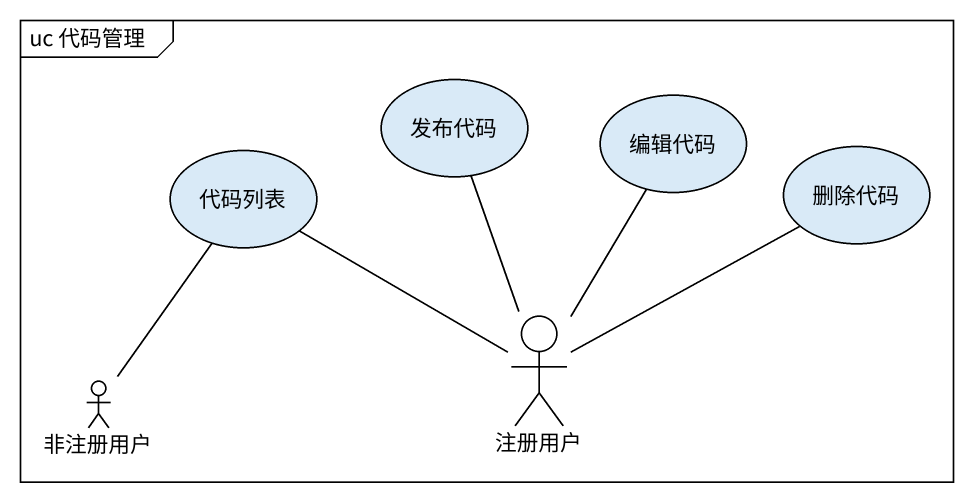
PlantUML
@startuml
mainframe uc 代码管理
usecase 发布代码
usecase 编辑代码
usecase 代码列表
usecase 删除代码
actor 非注册用户
actor 注册用户
非注册用户 -up- 代码列表
注册用户 -up- 发布代码
注册用户 -up- 编辑代码
注册用户 -up- 代码列表
注册用户 -up- 删除代码
@enduml
